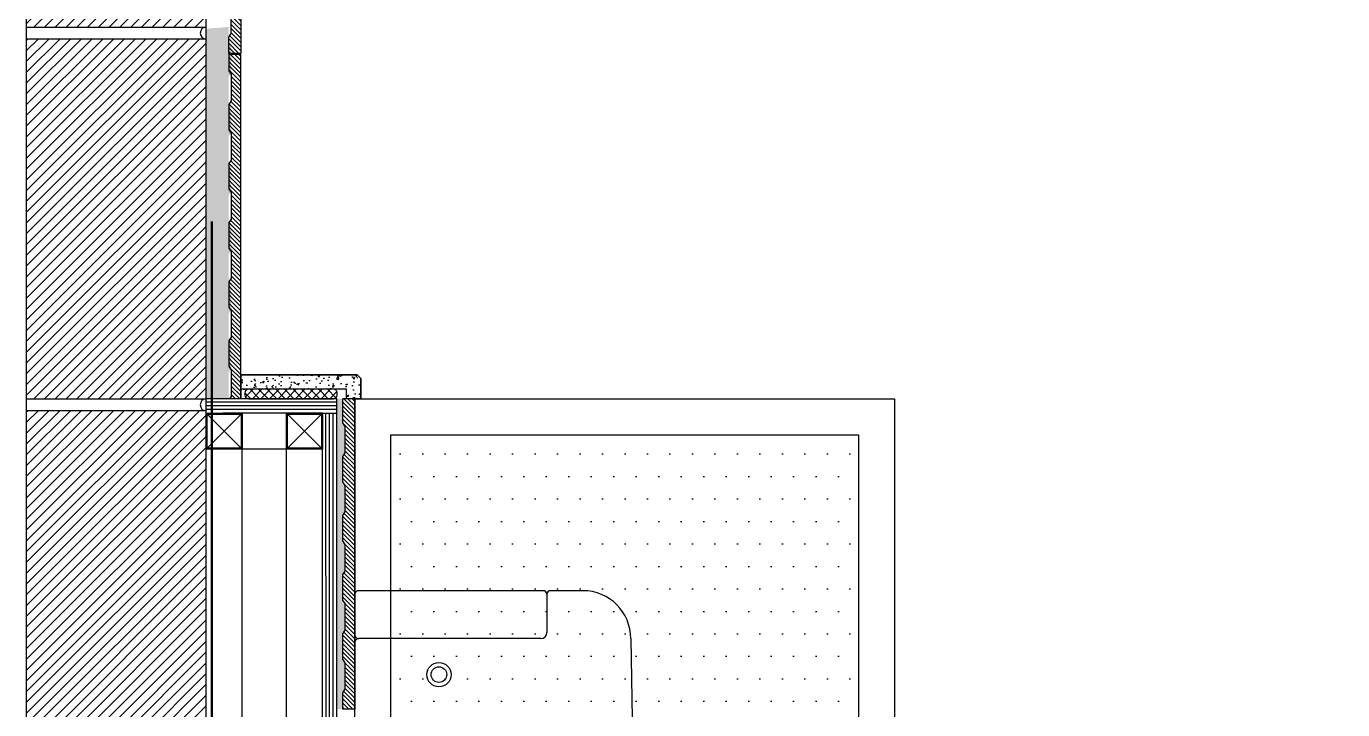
# Model space of a CAD drawing. Header units: millimetres. Extents: x -223175 to 287756, y -120611 to 352956.
# Drawn here: x 281000 to 282098, y 81135 to 81705 of the extents above; entities that cross this region are included whole.
import ezdxf

# ---------------------------------------------------------------- set-up
doc = ezdxf.new("R2010")
doc.units = ezdxf.units.MM
doc.header["$LTSCALE"] = 50
doc.set_wipeout_variables(frame=1)
doc.linetypes.add('HID2', pattern=[1, 0.5, -0.5])
doc.layers.get('DEFPOINTS').update_dxf_attribs({"color": 108})
for name, color, linetype in [('+Detail-hat', 8, 'Continuous'), ('+Detail-line', 7, 'Continuous'), ('-KB_방수', 161, 'Continuous'), ('0-ceiling', 8, 'Continuous'), ('5.F-비확장PATT', 9, 'Continuous'), ('DE-5', 5, 'Continuous'), ('DE-8', 8, 'Continuous'), ('DE-HAT', 253, 'Continuous'), ('DT-6MM합판', 5, 'Continuous'), ('DT-W-PIPE', 1, 'HID2'), ('EL-HAT', 8, 'Continuous'), ('F-옵션가구', 6, 'Continuous'), ('I-F-BATH', 6, 'Continuous'), ('I-HAT', 8, 'Continuous'), ('plus-타일hat', 251, 'Continuous')]:
    doc.layers.add(name, color=color, linetype=linetype)
doc.styles.get("Standard").update_dxf_attribs({"font": 'arial.ttf'})
doc.linetypes.add('X_LINE', pattern='A,0.5,-0.2,["X",Standard,S=0.1,R=0,X=-0.1,Y=-0.05],-0.25', length=0.95)

# ---------------------------------------------------------------- blocks, each defined once
blk = doc.blocks.new('G$C2E011655')
at = {"layer": 'I-HAT'}
h = blk.add_hatch(dxfattribs=at)
h.set_pattern_fill('ANSI31', color=256, scale=2, angle=180, style=0)
h.set_pattern_definition([(225, (-40472.4652774836, -23071.88402950911), (4.490128060534576, -4.490128060534578), [])])
h.paths.add_polyline_path([(0, 1849.945969181543), (-150, 1849.945969181543), (-150, 1549.954974317952), (0, 1549.954974317952)])
h = blk.add_hatch(dxfattribs=at)
h.set_pattern_fill('ANSI31', color=256, scale=2, angle=180, style=0)
h.set_pattern_definition([(225, (-40472.4652774836, -23381.8750243727), (4.490128060534576, -4.490128060534578), [])])
h.paths.add_polyline_path([(0, 1539.954974317952), (-150, 1539.954974317952), (-150, 1239.963979454362), (0, 1239.963979454362)])
h = blk.add_hatch(dxfattribs=at)
h.set_pattern_fill('ANSI31', color=256, scale=2, angle=180, style=0)
h.set_pattern_definition([(225, (-40472.4652774836, -23691.86601923629), (4.490128060534576, -4.490128060534578), [])])
h.paths.add_polyline_path([(0, 1229.963979454362), (-150, 1229.963979454362), (-150, 929.9729845907714), (0, 929.9729845907714)])
at = {"color": 3}
for points in [[(-150, 1549.954974317952), (0, 1549.954974317952), (0, 1849.945969181543), (-150, 1849.945969181543)], [(-150, 1239.963979454362), (0, 1239.963979454362), (0, 1539.954974317952), (-150, 1539.954974317952)], [(-150, 929.9729845907714), (0, 929.9729845907714), (0, 1229.963979454362), (-150, 1229.963979454362)]]:
    blk.add_lwpolyline(points, close=True, dxfattribs=at)
at = {"layer": 'DEFPOINTS'}
blk.add_lwpolyline([(-150, -3.92901711165905e-10), (2.328306436538696e-10, -3.92901711165905e-10), (2.328306436538696e-10, 3089.909948635905), (-150, 3089.909948635905)], close=True, dxfattribs=at)
at = {"layer": 'plus-타일hat', "color": 8}
for centre in [(0, 1544.954974317952), (0, 1234.963979454362)]:
    blk.add_arc(centre, 5, 90, 270, dxfattribs=at)
blk = doc.blocks.new('G$CFCE55A33')
at = {"layer": 'I-F-BATH', "color": 252}
blk.add_line((154.8702654177905, -38.83080862238421), (200.8702654177905, -38.83080862238421), dxfattribs=at)
at = {"color": 252}
blk.add_wipeout([(-2.129734582235315, 6.169191377619313), (-2.129734582235315, 1013.1691913776195), (-2.129734582235315, 1013.1691913776195), (-2.123814767520088, 1013.3575629362073), (-2.1060786861787193, 1013.5451910783123), (-2.07659633442141, 1013.7313353213766), (-2.0354840656212048, 1013.915261039114), (-1.9829041311207902, 1014.0962423607442), (-1.9190640399000785, 1014.2735650356734), (-1.8442157396333698, 1014.4465292523147), (-1.7586546223669046, 1014.6144523999245), (-1.6627183587413725, 1014.7766717625562), (-1.5567855653601157, 1014.932547134497), (-1.4412743105626618, 1015.0814633468655), (-1.3166404644995282, 1015.2228326954056), (-1.183375900021403, 1015.3560972598838), (-1.042006551481336, 1015.4807311059468), (-0.8930903391126606, 1015.5962423607442), (-0.7372149671722639, 1015.7021751541255), (-0.5749956045404758, 1015.7981114177511), (-0.4070724569305497, 1015.8836725350176), (-0.23410824028930222, 1015.9585208352843), (-0.05678556536012991, 1016.022360926505), (0.12419575627009749, 1016.0749408610053), (0.30812147400747847, 1016.1160531298054), (0.49426571707175526, 1016.1455354815629), (0.6818938591767392, 1016.163271562904), (0.8702654177646565, 1016.1691913776193), (187.87026541776464, 1016.1691913776193), (187.87026541776464, 1016.1691913776193), (190.3818861989372, 1016.0902605147502), (192.88359476033685, 1015.8537794301986), (195.3655180011936, 1015.4606814067669), (197.8178609043589, 1014.9125178227647), (200.23094519276248, 1014.2114520294255), (202.59524752515182, 1013.3602508131495), (204.90143708036754, 1012.3622734762602), (207.14041238183336, 1011.2214585793739), (209.30333721692455, 1009.9423083977), (211.38167550946355, 1008.5298711526174), (213.36722500771225, 1006.9897210886508), (215.25214965491216, 1005.3279364744761), (217.02901051462118, 1003.551075614767), (218.6907951287963, 1001.666150967567), (220.23094519276253, 999.6806014693183), (221.64338243784528, 997.6022631767793), (222.9225326195193, 995.4393383416881), (224.06334751640543, 993.2003630402222), (225.0613248532947, 990.8941734850067), (225.9125260695708, 988.5298711526171), (226.61359186290986, 986.1167868642136), (227.16175544691225, 983.6644439610483), (227.5548534703438, 981.1825207201915), (227.79133455489546, 978.6808121587918), (227.8702654177647, 976.1691913776193), (237.7101239764898, 430.2086986321111), (237.7101239764898, 430.20869863211124), (238.3576722593952, 424.5487286205964), (239.36201309716847, 418.941066113676), (240.71912235902295, 413.40817954685315), (242.42356246345616, 407.97223774801614), (244.4685041652147, 402.6550211127503), (246.84575391829333, 397.4778343359933), (249.54578670532766, 392.4614210497018), (252.5577842018452, 387.6258807085494), (255.86967812245922, 382.9905880566728), (259.4681985753285, 378.57411549814583), (263.33892723113985, 374.39415868221806), (267.4663550935786, 370.4674656014814), (271.8339446398165, 366.80976948704904), (276.424196082036, 363.4357257696172), (281.21871748449826, 360.3588533589909), (286.19829845521417, 357.5914804773529), (291.34298711695584, 355.14469526330413), (296.63217004920483, 353.0283013445958), (302.04465488073157, 351.25077855755956), (307.55875520187806, 349.81924897062333), (313.1523774563234, 348.7394483480482), (318.8031094641805, 348.01570316822256), (324.48831022173175, 347.65091328859535), (392.22428640190975, 346.2194254158102), (392.22428640190975, 346.2194254158102), (392.5362100136844, 346.2031733496964), (392.8465326150809, 346.16767190890744), (393.15406743569395, 346.11305686202445), (393.45763836646154, 346.0395370740189), (393.7560844574728, 345.94739370748835), (394.0482643578023, 345.83697914740185), (394.33306068039127, 345.7087156534715), (394.609384275286, 345.56309374529826), (394.8761783948848, 345.40067032647266), (395.13242273527203, 345.2220665548016), (395.3771373381774, 345.0279654668078), (395.60938633864254, 344.81910936558404), (395.8282815440606, 344.596296981995), (396.032985830901, 344.3603804200824), (396.2227163461319, 344.11226189835213), (396.39674750109367, 343.8528902994092), (396.55441374637604, 343.5832575411357), (396.69511211708743, 343.30439478328753), (396.8183045387797, 343.01736848401663), (396.9235198852138, 342.7232763214039), (397.0103557800921, 342.4232429955945), (397.07848013587204, 342.11841592759515), (397.12763242377184, 341.8099608711773), (397.15762467011405, 341.49905745467163), (397.168342175195, 341.18689466970136), (397.1597439519329, 340.8746663241076), (397.1318628826153, 340.5635664764553), (339.53666452213884, 4.127747600430098), (339.53666452213884, 4.127747600430098), (339.41726306658046, 3.5411145582498875), (339.26145935474267, 2.963083212088918), (339.06986161789587, 2.395910098302352), (338.84321782111437, 1.84180936454743), (338.5824127433476, 1.302944126127045), (338.2884645233926, 0.7814180215527813), (337.9625206852537, 0.2792670002987734), (337.6058536584027, -0.20154862520064398), (337.2198558104304, -0.6591518322782122), (336.806034011479, -1.091756215612122), (336.3660037516777, -1.4976729610496022), (335.90148283454215, -1.8753174384492013), (335.414284670961, -2.223215387811308), (334.9063111999482, -2.5400086745367503), (334.3795454637942, -2.8244605913542387), (333.8360438666062, -3.0754606862170704), (333.27792814645477, -3.292029097318334), (332.70737709246845, -3.4733203783061413), (332.1266180392101, -3.618626798761852), (331.5379181715411, -3.7273811070605802), (330.94357567391523, -3.799158744824979), (330.34591075865734, -3.833679504328643), (329.7472566082466, -3.8308086223808004), (7.870265417764685, -3.8308086223808004), (7.870265417764685, -3.8308086223808004), (7.242360222471575, -3.8110759066634614), (6.616933082121605, -3.751955635525576), (5.996452271907415, -3.653681129667632), (5.383366546116136, -3.516640233666976), (4.780095474015255, -3.3413737853321095), (4.189019890917905, -3.1285734812631176), (3.6124725021139454, -2.879079147040841), (3.052728676747577, -2.5938754228193375), (2.5119974679746946, -2.274087877400916), (1.9924128948399016, -1.920978566130259), (1.4960255202777688, -1.5359410501386037), (1.0247943584778056, -1.1204948965948915), (0.5805791435505796, -0.6762796816676655), (0.16513299000686743, -0.2050485198676597), (-0.21990452598481625, 0.29133885469445886), (-0.5730138372554308, 0.8109234278292661), (-0.8928013826738805, 1.3516546366021203), (-1.178005106895526, 1.911398461968588), (-1.4274994411178454, 2.487945850772576), (-1.6402997451868515, 3.079021433869798), (-1.8155661935216614, 3.682292505970736), (-1.9526070895222034, 4.295378231762129), (-2.0508815953800763, 4.915859041976319), (-2.1100018665180187, 5.5412861823260755)], dxfattribs=at)
at = {"layer": 'I-F-BATH'}
h = blk.add_hatch(dxfattribs=at)
h.set_pattern_fill('DASH', color=252, angle=180, style=0)
h.set_pattern_definition([(0, (-284926.9414528812, -81359.7758748536), (3.175, 3.175), [3.175, -3.175])])
h.paths.add_polyline_path([(154.8702654177905, 120.9135704595537), (154.8702654177905, 65.45487161469646), (123.2620519745979, 65.45487161469646, -0.03847609939429905), (118.0633485126891, 69.10015330396709, -0.0936329633671194), (110.6339033130207, 77.39865761538385, -0.06523805785712113), (91.55592961929506, 120.9135704595537)])
h.paths.add_polyline_path([(200.8702654177905, 120.9135704595537), (242.1921517702867, 120.9135704595537), (242.1921517702867, 65.45487161469646), (200.8702654177905, 65.45487161469646)])
for p, q in [((-2.129734582209494, 979.1691913776158), (-2.129734582209494, 1013.169191377616)), ((154.8702654177905, 1016.169191377616), (0.870265417790506, 1016.169191377616)), ((157.8702654177905, 1013.169191377616), (157.8702654177905, 981.1691913776158)), ((187.8702654177905, 1016.169191377616), (160.8702654177905, 1016.169191377616)), ((-2.129734582209494, 6.169191377615789), (-2.129734582209494, 973.1691913776158)), ((152.8702654177905, 976.1691913776158), (0.870265417790506, 976.1691913776158)), ((227.8702654177905, 976.1691913776158), (236.0835637805867, 463.2856028086098)), ((84.29233342845691, 173.231352112809), (243.5848539044964, 137.7284700759919)), ((132.5782626750297, 81.92172611676506), (132.5782626750297, 162.469455415121)), ((218.3704506466747, 78.75499947584467), (218.3704506466747, 143.348219087522)), ((154.8702654177905, 120.9135704595537), (154.8702654177905, 39.16919137761579)), ((200.8702654177905, 120.9135704595537), (200.8702654177905, 39.16919137761579)), ((123.2620519745979, 65.45487161469646), (154.8702654177905, 65.45487161469646)), ((200.8702654177905, 65.45487161469646), (242.1921517701703, 65.45487161469646)), ((130.3702654177905, 39.16919137761579), (130.3702654177905, 19.16919137761579)), ((130.3702654177905, 39.16919137761579), (225.3702654177905, 39.16919137761579)), ((225.3702654177905, 39.16919137761579), (225.3702654177905, 19.16919137761579)), ((130.3702654177905, 19.16919137761579), (225.3702654177905, 19.16919137761579)), ((133.3702654177905, 19.16919137761579), (133.3702654177905, -0.830808622384211)), ((222.3702654177905, 19.16919137761579), (222.3702654177905, -0.830808622384211)), ((329.7472566082724, -3.830808622384211), (7.870265417790506, -3.830808622384211)), ((107.8702654177905, -0.830808622384211), (247.8702654177905, -0.830808622384211)), ((107.8702654177905, -0.830808622384211), (107.8702654177905, -3.830808622384211)), ((107.8702654177905, -3.830808622384211), (247.8702654177905, -3.830808622384211)), ((247.8702654177905, -3.830808622384211), (247.8702654177905, -0.830808622384211))]:
    blk.add_line(p, q, dxfattribs=at)
at = {"layer": 'I-F-BATH', "color": 1}
blk.add_line((177.8702654177905, -75.06128017720766), (177.8702654177905, 262.3935758254665), dxfattribs=at)
at = {"layer": 'I-F-BATH', "color": 252}
for p, q in [((154.8702654177905, -3.830808622384211), (154.8702654177905, -38.83080862238421)), ((200.8702654177905, -3.830808622384211), (200.8702654177905, -38.83080862238421))]:
    blk.add_line(p, q, dxfattribs=at)
at = {"layer": 'I-F-BATH'}
blk.add_lwpolyline([(267.0745107168914, 179.8679040750721, 0.1823837032639835), (242.1921517702867, 128.3695247705618), (242.1921517702867, 11.83510066106101, 0.2866283906491472), (251.976589115744, -3.830808622384211)], format="xyb", dxfattribs=at)
at = {"layer": 'I-F-BATH', "color": 252}
for radius in [10.12466086893619, 6.5]:
    blk.add_circle((67.8702654177905, 946.1691913776158), radius, dxfattribs=at)
at = {"layer": 'I-F-BATH'}
for centre, radius, start, end in [((0.870265417790506, 1013.169191377616), 3, 90, 180), ((154.8702654177905, 1013.169191377616), 3, 0, 90), ((160.8702654177905, 1013.169191377616), 3, 90, 180), ((187.8702654177905, 976.1691913776158), 40, 0, 90), ((0.870265417790506, 979.1691913776158), 3, 180, 270), ((152.8702654177905, 981.1691913776158), 5, 270, 0), ((0.870265417790506, 973.1691913776158), 3, 90, 180), ((736.0194643631694, 471.2915573863138), 500, 180.9174540224388, 184.713062154887), ((327.405805245915, 437.6036132079607), 90, 184.7130621548935, 268.1423395352861), ((421.7381443596096, 3346.074243934272), 3000, 268.1423395352803, 269.4363177410156), ((-4062.27776615374, 930.8320143188175), 4498.305356471549, 348.1107739022088, 352.4598923490122), ((392.1750966386753, 341.2196673849248), 5, 352.4598923490572, 89.4363177410474), ((201.3802015919355, -27.38216806782293), 240.412272668345, 95.38178130856548, 114.652728344471), ((187.8259763375972, 94.04770467829076), 118.2651492626724, 52.51849239822946, 94.36174778461978), ((136.067501411133, 141.8348452132195), 60.95680264440217, 128.4905582726331, 212.7709361830797), ((113.6135876748594, 163.8515788781515), 30, 114.6527283442937, 121.074858176105), ((241.5357909952872, 164.0904943414207), 30, 33.93203367074862, 52.51849239828393), ((267.1395329499501, 171.9540267118136), 182.851661006972, 177.4870103477593, 211.1389414667004), ((101.8010356370942, 70.07919122476596), 198.4159344263863, 4.017415952597191, 33.93203367065628), ((8.993113697564695, 64.01655054540606), 88.0779504884995, 309.6182314584215, 30.5910559609749), ((136.3113779569394, 92.91211293358356), 30, 211.1389414666824, 232.5356522214342), ((-3668.141994978243, 272.4283418671985), 3972.552621078971, 356.0098968364849, 357.2297225221618), ((269.8031385301729, 81.87836035632063), 30, 357.2297225221456, 4.017415952576217), ((144.3130002668477, 101.0062903939688), 41.31641079789369, 230.5553624928661, 239.369087327434), ((7.870265417790506, 6.169191377615789), 10, 180, 270), ((329.7472566082724, 6.169191377615789), 10, 270, 348.2205836741232)]:
    blk.add_arc(centre, radius, start, end, dxfattribs=at)
blk = doc.blocks.new('G$CBD8CA2D6')
at = {"layer": 'EL-HAT'}
h = blk.add_hatch(dxfattribs=at)
h.set_pattern_fill('AR-RROOF', color=251, scale=30, angle=120, style=0)
h.set_pattern_definition([(59.99999999999999, (46772.90750446863, -13082.55605970326), (178.2886423162581, 1832.804986904233), [11430, -1524, 3810, -761.9999999999999]), (59.99999999999999, (46949.68182562653, -12014.3739539839), (-1258.682105719377, -153.181357683742), [2286, -251.46, 4571.999999999999, -571.4999999999998]), (59.99999999999999, (46402.48285043734, -12428.75038086137), (1539.059390351893, 3686.809059955461), [6096, -1066.8, 3048, -761.9999999999999])])
h.paths.add_polyline_path([(30, 1150), (30, 170), (420, 170), (420, 1150)])
h = blk.add_hatch(dxfattribs=at)
h.set_pattern_fill('DOTS', color=251, scale=300, style=0)
h.set_pattern_definition([(0, (-282181.6913047092, -80351.43797917396), (9.375, 18.75), [0, -18.75])])
h.paths.add_polyline_path([(30, 1150), (30, 170), (420, 170), (420, 1150)])
at = {"layer": 'EL-HAT', "color": 5}
blk.add_lwpolyline([(0, 1180), (450, 1180), (450, 0), (0, 0), (0, 1180)], dxfattribs=at)
blk.add_lwpolyline([(30, 1150), (420, 1150), (420, 170), (30, 170)], close=True, dxfattribs=at)

msp = doc.modelspace()

# ---------------------------------------------------------------- hatches: boundary and pattern name
at = {"layer": '+Detail-hat'}
h = msp.add_hatch(dxfattribs=at)
h.set_pattern_fill('AR-SAND', color=256, scale=3, angle=90.00000000000001, style=0)
h.set_pattern_definition([(127.5, (-0.01488577685086057, 0.03987977500946727), (-5.780471307039476, -0.1889800743288245), [0, -4.56, 0, -5.1, 0, -4.875]), (97.50000000000001, (-0.01488577685086057, 0.03987977500946727), (-8.466438195689225, 5.30933011580318), [0, -2.459999999999996, 0, -4.109999999999993, 0, -1.574999999999998]), (57.50000000000001, (-0.01488577685086057, -3.650120224992861), (-0.01697716061089549, 9.342425585254485), [0, -1.499999999999998, 0, -5.399999999999993, 0, -7.049999999999994]), (47.50000000000001, (-0.01488577685086057, -3.650120224992861), (-2.633026694802749, 9.01837981371688), [0, -0.7499999999999991, 0, -3.539999999999996, 0, -4.049999999999994])])
h.paths.add_polyline_path([(281169.1717652358, 81613.73376419302), (281169.1717652358, 81592.56813820079), (281171.1717652358, 81589.56927172025), (281171.1717652358, 81567.46312898118), (281169.1717652358, 81564.46426250064), (281169.1717652358, 81543.2986365084), (281171.1717652358, 81540.29977002786), (281171.1717652358, 81518.1936272888), (281169.1717652358, 81515.19476080826), (281169.1717652358, 81494.02913481602), (281171.1717652358, 81491.03026833548), (281171.1717652358, 81468.92412559642), (281169.1717652358, 81465.92525911587), (281169.1717652358, 81444.75963312364), (281171.1717652358, 81441.7607666431), (281171.1717652358, 81419.65462390403), (281169.1717652358, 81416.65575742349), (281169.1717652358, 81394.64141934452), (281150.3096070347, 81394.54233216128), (281150.3096070347, 81703.16131051931), (281169.1717652358, 81704.64141935721), (281169.1717652358, 81691.10714158532), (281171.1717652358, 81688.10827510478), (281171.1717652358, 81666.00213236595), (281169.1717652358, 81663.0032658854), (281169.1717652358, 81641.83763989317), (281171.1717652358, 81638.83877341263), (281171.1717652358, 81616.73263067356)])
h = msp.add_hatch(dxfattribs=at)
h.set_pattern_fill('AR-SAND', color=256, scale=1.5, angle=90.00000000000001, style=0)
h.set_pattern_definition([(127.5, (-0.01488577685086057, 0.03987977500946727), (-2.890235653519738, -0.09449003716441223), [0, -2.28, 0, -2.55, 0, -2.4375]), (97.50000000000001, (-0.01488577685086057, 0.03987977500946727), (-4.233219097844614, 2.654665057901589), [0, -1.229999999999998, 0, -2.054999999999997, 0, -0.7874999999999992]), (57.50000000000001, (-0.01488577685086057, -1.805120224991697), (-0.008488580305447413, 4.671212792627244), [0, -0.7499999999999991, 0, -2.699999999999997, 0, -3.524999999999997]), (47.50000000000001, (-0.01488577685086057, -1.805120224991697), (-1.316513347401373, 4.509189906858439), [0, -0.3749999999999996, 0, -1.769999999999998, 0, -2.024999999999997])])
h.paths.add_polyline_path([(281264.1725875542, 81226.75805176092), (281264.1725875542, 81247.92367775315), (281266.1725875542, 81250.92254423369), (281266.1725875542, 81273.02868697276), (281264.1725875542, 81276.0275534533), (281264.1725875542, 81297.19317944553), (281266.1725875542, 81300.19204592607), (281266.1725875542, 81322.29818866514), (281264.1725875542, 81325.29705514568), (281264.1725875542, 81346.46268113791), (281266.1725875542, 81349.46154761846), (281266.1725875542, 81371.56769035752), (281264.1725875542, 81374.56655683806), (281264.1725875542, 81394.54424959401), (281258.9586483535, 81394.54424959401), (281258.9586483535, 81135.85039749743), (281264.1725875542, 81135.85039659672), (281264.1725875542, 81149.38467436862), (281266.1725875542, 81152.38354084916), (281266.1725875542, 81174.48968358799), (281264.1725875542, 81177.48855006853), (281264.1725875542, 81198.65417606077), (281266.1725875542, 81201.65304254131), (281266.1725875542, 81223.75918528037)])
at = {"layer": '5.F-비확장PATT'}
h = msp.add_hatch(dxfattribs=at)
h.set_pattern_fill('AR-CONC', color=8, scale=0.08, style=0)
h.set_pattern_definition([(49.99999999999999, (-373.8046800025622, -7872.135687518617), (14.57477351968032, -1.275126843112246), [1.524, -16.764]), (355, (-373.8046800025622, -7872.135687518617), (-2.819426078053359, 15.2845314305744), [1.2192, -13.4112]), (100.451, (-372.5901200025692, -7872.241947518618), (11.75540013327674, 14.00933502562335), [1.2952, -14.2472]), (46.18420000000002, (-373.8046800025622, -7868.071687518604), (21.68632327137039, -3.363386234618171), [2.285999999999987, -25.1459999999999]), (96.63559999999993, (-371.9974880025256, -7868.351967518611), (18.99233875729897, 19.79404447120394), [1.94279999999998, -21.37079999999969]), (351.1840000000001, (-373.8046800025622, -7868.071687518604), (18.99236846511471, 19.79400942884781), [1.8288, -20.1168]), (21, (-371.7726800025557, -7869.087687518608), (12.12919038683066, -8.181241481340999), [1.524, -16.764]), (326, (-371.7726800025557, -7869.087687518608), (4.944162267811767, 14.73503728978554), [1.219199999999988, -13.4111999999999]), (71.45140000000002, (-370.7619200025219, -7869.769455518617), (17.07331926160996, 6.553828617284597), [1.295199999999984, -14.24719999999987]), (37.50000000000001, (-373.8046800025622, -7872.135687518617), (0.2470882600473453, 6.764403109852247), [0, -13.24864, 0, -13.6144, 0, -13.462]), (7.499999999999999, (-373.8046800025622, -7872.135687518617), (5.34557300082446, 8.01444598544956), [0, -7.76223999999995, 0, -12.9438399999999, 0, -5.130799999999951]), (327.5, (-378.3360400025267, -7872.135687518617), (10.84724761334971, -0.4582995194138767), [0, -5.08, 0, -15.8496, 0, -21.0312]), (317.5, (-380.3680400026496, -7872.135687518617), (11.85033451088144, 2.034119282666641), [0, -6.604, 0, -10.52576, 0, -14.9352])])
h.paths.add_polyline_path([(281279.1725881243, 81411.54424959487), (281276.1725881234, 81414.54424959394), (281179.1717652349, 81414.54424959394), (281179.171765234, 81402.54424959382), (281267.1725881234, 81402.54424959388), (281267.1725881234, 81394.54424959401), (281279.1725881234, 81394.54424959401)])
at = {"layer": 'DE-HAT'}
h = msp.add_hatch(dxfattribs=at)
h.set_pattern_fill('ANSI31', color=256, scale=20, angle=90.00000000000001, style=0)
h.set_pattern_definition([(314.9999999999999, (284796.0529438965, 84371.56436701794), (1.76776695296637, 1.767766952966368), [])])
h.paths.add_polyline_path([(281169.1717652358, 81773.47732198355), (281169.1717652358, 81794.64294797578), (281171.1717652358, 81797.64181445632), (281171.1717652358, 81819.74795719539), (281169.1717652358, 81822.74682367593), (281169.1717652358, 81843.91244966816), (281171.1717652358, 81846.9113161487), (281171.1717652358, 81869.01745888777), (281169.1717652358, 81872.01632536831), (281169.1717652358, 81893.18195136054), (281171.1717652358, 81896.18081784109), (281171.1717652358, 81918.28696058015), (281169.1717652358, 81921.2858270607), (281169.1717652358, 81942.45145305293), (281171.1717652358, 81945.45031953347), (281171.1717652358, 81967.55646227254), (281169.1717652358, 81970.55532875308), (281169.1717652358, 81992.56966683205), (281179.1717652358, 81992.56966683205), (281179.1717652358, 81682.56966681936), (281169.1717652358, 81682.56966681936), (281169.1717652358, 81696.10394459125), (281171.1717652358, 81699.10281107179), (281171.1717652358, 81721.20895381062), (281169.1717652358, 81724.20782029117), (281169.1717652358, 81745.3734462834), (281171.1717652358, 81748.37231276394), (281171.1717652358, 81770.478455503)])
h = msp.add_hatch(dxfattribs=at)
h.set_pattern_fill('ANSI31', color=256, scale=20, angle=270, style=0)
h.set_pattern_definition([(314.9999999999999, (284796.0529438965, 84370.56436701794), (1.76776695296637, 1.767766952966368), [])])
h.paths.add_polyline_path([(281179.1717652358, 81394.56860241851), (281179.1717652358, 81681.56966681936), (281169.1717652358, 81681.56966681936), (281169.1717652358, 81668.03538904747), (281171.1717652358, 81665.03652256692), (281171.1717652358, 81642.93037982809), (281169.1717652358, 81639.93151334755), (281169.1717652358, 81618.76588735532), (281171.1717652358, 81615.76702087477), (281171.1717652358, 81593.6608781357), (281169.1717652358, 81590.66201165516), (281169.1717652358, 81569.49638566293), (281171.1717652358, 81566.49751918239), (281171.1717652358, 81544.39137644332), (281169.1717652358, 81541.39250996278), (281169.1717652358, 81520.22688397055), (281171.1717652358, 81517.22801749001), (281171.1717652358, 81495.12187475094), (281169.1717652358, 81492.1230082704), (281169.1717652358, 81470.95738227817), (281171.1717652358, 81467.95851579763), (281171.1717652358, 81445.85237305856), (281169.1717652358, 81442.85350657802), (281169.1717652358, 81421.68788058579), (281171.1717652358, 81418.68901410524), (281171.1717652358, 81396.58287136618), (281169.8227365805, 81394.56009295827)])
at = {"layer": 'DT-6MM합판', "linetype": 'Continuous', "ltscale": 0.3}
h = msp.add_hatch(dxfattribs=at)
h.set_pattern_fill('ANSI37', color=250, scale=1.59664349161185, angle=180, style=0)
h.set_pattern_definition([(225, (250131.500188163, 360302.0099674388), (3.584566872178136, -3.58456687217814), []), (315, (250131.500188163, 360302.0099674388), (3.58456687217814, 3.584566872178136), [])])
edge = h.paths.add_edge_path()
edge.add_line((281259.5606057269, 81397.83470632765), (281259.5606057269, 81399.35096261061))
edge.add_arc((281256.3673187437, 81399.35096261055), 3.193286983245343, 0, 89.99999999993474)
edge.add_line((281256.3673187436, 81402.54424959379), (281185.7414198655, 81402.54424959396))
edge.add_arc((281185.7414198655, 81399.35096261074), 3.193286983223516, 89.9999999989556, 179.9999999989556)
edge.add_line((281182.5481328822, 81399.35096261081), (281182.5481328822, 81397.83470632765))
edge.add_arc((281185.7414198655, 81397.8347063277), 3.193286983238067, 180, 270)
edge.add_line((281185.7414198655, 81394.64141934447), (281256.3673187436, 81394.64141934447))
edge.add_arc((281256.3673187437, 81397.8347063277), 3.193286983238067, 269.9999999989556, 359.9999999989556)

# ---------------------------------------------------------------- linework, layer by layer
at = {"layer": '+Detail-line', "color": 4}
for points in [[(281179.1717652358, 81992.56966683205), (281179.1717652358, 81682.56966681936), (281169.1717652358, 81682.56966681936), (281169.1717652358, 81696.10394459125), (281171.1717652358, 81699.10281107179), (281171.1717652358, 81721.20895381062)], [(281179.1717652358, 81394.56860241851), (281179.1717652358, 81681.56966681936), (281169.1717652358, 81681.56966681936), (281169.1717652358, 81668.03538904747), (281171.1717652358, 81665.03652256692), (281171.1717652358, 81642.93037982809), (281169.1717652358, 81639.93151334755), (281169.1717652358, 81618.76588735532), (281171.1717652358, 81615.76702087477), (281171.1717652358, 81593.6608781357), (281169.1717652358, 81590.66201165516), (281169.1717652358, 81569.49638566293), (281171.1717652358, 81566.49751918239), (281171.1717652358, 81544.39137644332), (281169.1717652358, 81541.39250996278), (281169.1717652358, 81520.22688397055), (281171.1717652358, 81517.22801749001), (281171.1717652358, 81495.12187475094), (281169.1717652358, 81492.1230082704), (281169.1717652358, 81470.95738227817), (281171.1717652358, 81467.95851579763), (281171.1717652358, 81445.85237305856), (281169.1717652358, 81442.85350657802), (281169.1717652358, 81421.68788058579), (281171.1717652358, 81418.68901410524), (281171.1717652358, 81396.58287136618), (281169.8227365805, 81394.56009295829)], [(281274.1725875542, 81394.54424959401), (281264.1725875542, 81394.54424959401)]]:
    msp.add_lwpolyline(points, dxfattribs=at)
at = {"layer": 'DE-5', "linetype": 'Continuous', "ltscale": 0.3}
for p, q in [((281151.1096070345, 81353.4414175246), (281179.5092233929, 81381.84141752459)), ((281179.5092233929, 81353.4414175246), (281151.1096070345, 81381.84141752459)), ((281217.9730461418, 81353.4414175246), (281246.3726625001, 81381.84141752459)), ((281246.3726625001, 81353.4414175246), (281217.9730461418, 81381.84141752459))]:
    msp.add_line(p, q, dxfattribs=at)
for points in [[(281247.1726021305, 80201.81763240983), (281247.1730461417, 81382.64141934439), (281164.1725895168, 81382.64142426499)], [(281180.309223393, 80201.81763240983), (281180.309223393, 81352.64141752462), (281150.3096070347, 81352.64141932935)], [(281217.1730461417, 80201.81763240983), (281217.1730461417, 81352.64141752462), (281164.1717652713, 81352.64142071309)]]:
    msp.add_lwpolyline(points, dxfattribs=at)
at = {"layer": 'DE-8'}
msp.add_arc((281179.2366392896, 81682.0696668193), 0.50419107777787, 97.39271915487363, 262.6072808451264, dxfattribs=at)
at = {"layer": 'DT-6MM합판', "color": 8, "linetype": 'Continuous', "ltscale": 0.3}
for p, q in [((281259.1734465366, 81391.6414193444), (281150.3096070347, 81391.64141934454)), ((281259.1738695508, 81388.6414193444), (281150.3096070347, 81388.64141934454)), ((281259.174292565, 81385.6414193444), (281150.3096070347, 81385.64141934454)), ((281250.3400728289, 80201.81763240983), (281250.1747154301, 81382.64184235861)), ((281253.3400728583, 80201.81763240983), (281253.1747154003, 81382.64226537281)), ((281256.3400728877, 80201.81763240983), (281256.1747153704, 81382.64268838702))]:
    msp.add_line(p, q, dxfattribs=at)
at = {"layer": 'DT-6MM합판', "linetype": 'Continuous', "ltscale": 0.3}
msp.add_line((281247.1747154599, 81382.64141934442), (281259.1747153406, 81382.64311140121), dxfattribs=at)
at = {"layer": 'DT-6MM합판', "color": 250, "linetype": 'Continuous', "ltscale": 0.3}
msp.add_lwpolyline([(281259.5606057269, 81397.83470632765), (281259.5606057269, 81399.35096261061, 0.4142135623729912), (281256.3673187436, 81402.54424959379), (281185.7414198655, 81402.54424959396, 0.4142135623730951), (281182.5481328822, 81399.35096261081), (281182.5481328822, 81397.83470632765, 0.4142135623730951), (281185.7414198655, 81394.64141934447), (281256.3673187436, 81394.64141934447, 0.4142135623730951)], format="xyb", close=True, dxfattribs=at)
at = {"layer": 'DT-6MM합판', "linetype": 'Continuous', "ltscale": 0.3}
for points in [[(281259.1725871175, 80201.81763240983), (281259.1730235224, 81394.6414193444), (281150.3096070347, 81394.54233216128)], [(281247.1570560441, 80204.56966685333), (281247.1747154599, 81382.64141934442), (281164.1941252765, 81382.64141934452)]]:
    msp.add_lwpolyline(points, dxfattribs=at)
at = {"layer": 'DT-W-PIPE', "color": 4, "linetype": 'Continuous', "ltscale": 0.3}
for points in [[(281150.3096070345, 81382.6414175246), (281180.3092233928, 81382.6414175246), (281180.3092233928, 81352.64141752462), (281150.3096070345, 81352.64141752462)], [(281151.1096070345, 81381.84141752459), (281179.5092233929, 81381.84141752459), (281179.5092233929, 81353.4414175246), (281151.1096070345, 81353.4414175246)], [(281217.1730461417, 81382.6414175246), (281247.1726625001, 81382.6414175246), (281247.1726625001, 81352.64141752462), (281217.1730461417, 81352.64141752462)], [(281217.9730461418, 81381.84141752459), (281246.3726625001, 81381.84141752459), (281246.3726625001, 81353.4414175246), (281217.9730461418, 81353.4414175246)]]:
    msp.add_lwpolyline(points, close=True, dxfattribs=at)
at = {"layer": 'F-옵션가구', "color": 3, "linetype": 'Continuous'}
for p, q in [((281276.1725881234, 81414.54424959386), (281179.1717652349, 81414.54424959394)), ((281179.1717652358, 81414.54424959394), (281179.1717652358, 81394.64141934451)), ((281279.1725881243, 81394.54424959392), (281279.1725881243, 81411.54424959392))]:
    msp.add_line(p, q, dxfattribs=at)
for points in [[(281279.1725881234, 81394.54424959401), (281267.1725881234, 81394.54424959401), (281267.1725881234, 81402.54424959388), (281179.171765234, 81402.54424959388), (281179.1717652349, 81414.54424959394), (281276.1725881234, 81414.54424959394)], [(281276.1725881234, 81414.54424959394), (281279.1725881243, 81411.54424959392)], [(281279.1725881243, 81411.54424959392), (281279.1725881243, 81394.54424959392)], [(281279.1725881234, 81411.54424959487), (281279.1725881234, 81394.54424959401)]]:
    msp.add_lwpolyline(points, dxfattribs=at)

# ---------------------------------------------------------------- block references
at = {"color": 0}
msp.add_blockref('G$CFCE55A33', (281276.516431578, 80218.40047547546), dxfattribs=at)
at = {"layer": '0-ceiling', "color": 0}
msp.add_blockref('G$C2E011655', (281150.3096070345, 80154.57835270691), dxfattribs=at)

# ---------------------------------------------------------------- next in the draw order: hatches: boundary and pattern name
at = {"layer": 'DE-HAT'}
h = msp.add_hatch(dxfattribs=at)
h.set_pattern_fill('ANSI31', color=256, scale=20, angle=90.00000000000001, style=0)
h.set_pattern_definition([(314.9999999999999, (284891.0537662149, 83824.84509679531), (1.76776695296637, 1.767766952966368), [])])
h.paths.add_polyline_path([(281274.1725875542, 81394.54424959401), (281264.1725875542, 81394.54424959401), (281264.1725875542, 81374.56655683806), (281266.1725875542, 81371.56769035752), (281266.1725875542, 81349.46154761846), (281264.1725875542, 81346.46268113791), (281264.1725875542, 81325.29705514568), (281266.1725875542, 81322.29818866514), (281266.1725875542, 81300.19204592607), (281264.1725875542, 81297.19317944553), (281264.1725875542, 81276.0275534533), (281266.1725875542, 81273.02868697276), (281266.1725875542, 81250.92254423369), (281264.1725875542, 81247.92367775315), (281264.1725875542, 81226.75805176092), (281266.1725875542, 81223.75918528037), (281266.1725875542, 81201.65304254131), (281264.1725875542, 81198.65417606077), (281264.1725875542, 81177.48855006853), (281266.1725875542, 81174.48968358799), (281266.1725875542, 81152.38354084916), (281264.1725875542, 81149.38467436862), (281264.1725875542, 81135.85039659672), (281274.1725875542, 81135.85039659672)])

# ---------------------------------------------------------------- next in the draw order: linework, layer by layer
at = {"layer": '+Detail-line', "color": 4}
msp.add_lwpolyline([(281274.1725875542, 81394.54424959401), (281274.1725875542, 81135.85039659672), (281264.1725875542, 81135.85039659672), (281264.1725875542, 81149.38467436862), (281266.1725875542, 81152.38354084916), (281266.1725875542, 81174.48968358799), (281264.1725875542, 81177.48855006853), (281264.1725875542, 81198.65417606077), (281266.1725875542, 81201.65304254131), (281266.1725875542, 81223.75918528037), (281264.1725875542, 81226.75805176092), (281264.1725875542, 81247.92367775315), (281266.1725875542, 81250.92254423369), (281266.1725875542, 81273.02868697276), (281264.1725875542, 81276.0275534533), (281264.1725875542, 81297.19317944553), (281266.1725875542, 81300.19204592607), (281266.1725875542, 81322.29818866514), (281264.1725875542, 81325.29705514568), (281264.1725875542, 81346.46268113791), (281266.1725875542, 81349.46154761846), (281266.1725875542, 81371.56769035752), (281264.1725875542, 81374.56655683806), (281264.1725875542, 81394.54424959401)], dxfattribs=at)
at = {"layer": '-KB_방수', "linetype": 'X_LINE', "ltscale": 0.5, "const_width": 2}
msp.add_lwpolyline([(281155.0527385259, 81542.61208878417), (281155.0527385499, 80188.71099879856), (281179.1949099961, 80164.56882735339), (282097.026197149, 80164.56882735339)], dxfattribs=at)

# ---------------------------------------------------------------- next in the draw order: block references
at = {"color": 0}
msp.add_blockref('G$CBD8CA2D6', (281274.1725875542, 80214.56966685326), dxfattribs=at)

doc.saveas('drawing.dxf')
